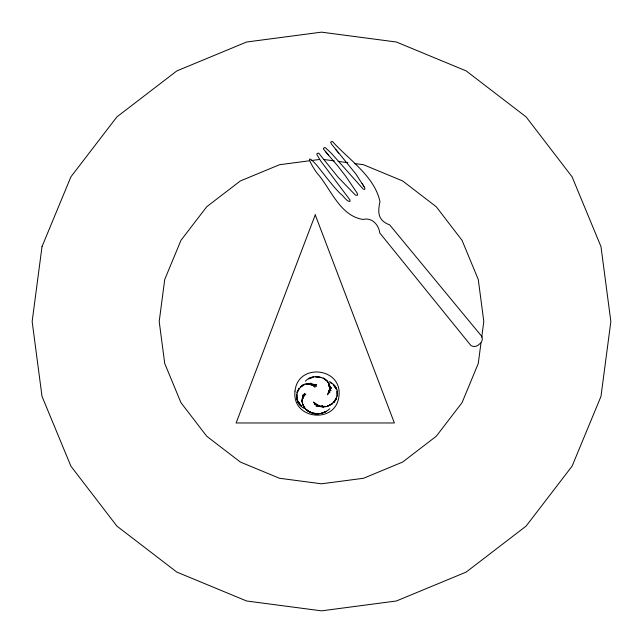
<?xml version="1.0" encoding="UTF-8"?>
<svg xmlns="http://www.w3.org/2000/svg" width="643" height="643" viewBox="0 0 643 643"><rect width="100%" height="100%" fill="white"/><g stroke="black" fill="none" stroke-linecap="round" stroke-linejoin="round"><path stroke-width="0.96" d="M302.684 397.591L302.708 395.003L302.781 398.805M305.417 381.186C314.781 370.44 337.39 380.415 327.504 394.826L329.658 389.682L329.787 387.633L329.65 392.841L329.537 387.97M319.732 405.709L314.604 404.246L319.507 406.014L317.529 405.251L313.358 402.116C327.343 417.741 349.35 391.378 329.409 381.725M480.972 342.992L478.271 363.504L462.052 402.647L436.259 436.259L402.647 462.052L363.504 478.271L321.5 483.801L279.496 478.271L240.353 462.052L206.741 436.259L180.948 402.647L164.729 363.504L159.199 321.5L164.729 279.496L180.948 240.353L206.741 206.741L240.353 180.948L279.496 164.729L309.781 160.742M481.744 337.133L483.801 321.5L478.271 279.496L462.052 240.353L436.259 206.741L402.647 180.948L363.504 164.729L354.711 163.571M337.173 396.176L337.133 391.137L337.149 393.653M302.99 398.138L304.533 393.58C297.299 403.378 308.013 415.579 318.84 413.762L313.189 413.401C319.129 414.904 325.334 412.806 329.779 408.755M302.274 400.726L302.572 399.15M309.468 384.337L310.939 383.099L309.468 384.241M322.955 407.381L324.418 406.239M322.81 405.894L320.953 406.633L322.682 406.079M310.489 384.707L316.42 384.466L311.55 384.393L314.138 385.261L308.608 383.911L316.613 386.138C300.659 375.255 287.397 401.144 305.103 408.779M311.734 160.485L319.547 159.456M319.716 405.958L315.93 405.958L319.169 405.99M310.706 384.369L313.157 384.434M323.453 159.456L334.199 160.871M338.105 161.385L347.879 162.671M308.608 383.911L313.205 385.109L307.065 383.686M320.391 406.014L323.3 406.497L321.516 406.103M319.065 377.063L315.351 376.726L321.653 377.545M330.325 382.103L331.29 383.582M328.894 385.575L331.507 388.268L329.312 385.961M328.501 155.092L323.325 148.806L324.072 147.769A1.447 1.206 -39 0 1 325.31 147.681L331.097 152.986L363.239 189.13L364.806 189.372L364.846 187.901L355.82 173.915L331.466 144.056L330.639 142.143L332.31 141.331C348.819 159.753 374.58 176.23 379.973 201.677C377.634 212.254 377.738 220.469 389.698 224.897L481.848 336.49A6.366 6.366 0 0 1 479.099 344.335A6.366 6.366 0 0 1 470.869 345.468L379.788 232.999C378.775 224.72 371.831 217.077 363.006 219.48C340.758 215.903 331.627 191.084 318.936 175.298C314.901 171.552 301.487 148.38 316.436 164.857C324.233 174.414 331.402 184.533 340.034 193.374C343.418 195.432 346.022 201.203 349.913 201.556L349.985 199.973L320.56 160.774L316.886 154.569A1.455 1.206 -39 0 1 317.071 153.581L318.647 153.058L338.25 177.388L355.33 195.006L357.186 195.416L357.596 194.507L357.066 192.972L345.982 176.616L337.864 166.047L325.302 151.402M335.558 149.377L338.684 153.106M329.827 386.419L328.075 382.175L328.718 383.043M362.122 183.48L363.986 186.558M328.782 385.744L330.92 390.687L329.497 387.44M328.075 382.175L329.497 385.422M329.843 387.954L329.513 386.998L329.698 390.253M329.345 386.097L329.007 384.305L329.24 386.29M295.016 391.024C291.343 419.525 336.024 424.701 338.941 396.104C342.623 367.603 297.942 362.427 295.016 391.024M302.355 399.335L302.282 402.534L302.435 398.467L303.745 395.943L302.861 397.519L302.089 401.795L302.435 398.467L302.355 399.335M42.012 246.615L32.15 321.5L42.012 396.385L70.915 466.175L116.897 526.103L176.825 572.085L246.615 600.988L321.5 610.85L396.385 600.988L466.175 572.085L526.103 526.103L572.085 466.175L600.988 396.385L610.85 321.5L600.988 246.615L572.085 176.825L526.103 116.897L466.175 70.915L396.385 42.012L321.5 32.15L246.615 42.012L176.825 70.915L116.897 116.897L70.915 176.825L42.012 246.615M297.267 391.764L297.018 392.76L299.083 388.332L297.267 391.764M329.843 388.621L328.332 392.865L329.843 388.621M315.247 214.85L236.126 422.973L394.368 422.973L315.247 214.85M336.651 397.712L334.143 402.124L336.651 397.712M336.393 398.708L333.379 402.743L336.393 398.708M305.28 394.521L303.319 396.618L305.835 393.998L305.28 394.521M303.03 385.141L300.273 387.19L303.874 384.538L303.03 385.141M301.736 385.872L300.747 386.539L304.87 384.209L301.736 385.872M332.166 403.9L327.448 406.215L332.166 403.9M309.701 378.317L308.624 378.88L313.663 376.935L309.701 378.317M325.832 411.624L320.648 413.562L325.832 411.624M309.436 383.807L306.14 383.887L310.36 383.871L309.436 383.807M325.808 406.521L320.841 406.513L325.808 406.521M317.69 413.899L312.233 412.943L317.69 413.899M311.365 412.661L306.743 410.218L311.365 412.661M310.448 412.468L305.955 409.398L310.448 412.468M324.345 378.679L323.22 378.012L327.263 381.058L324.345 378.679M318.55 405.789L314.765 403.225L318.55 405.789M314.355 386.451L312.176 384.578L315.094 387.11L314.355 386.451M301.286 405.87L298.006 401.843L301.286 405.87M335.533 387.584L333.17 384.635L336.313 388.653L335.533 387.584M304.846 408.273L302.499 404.005L304.846 408.273M300.418 405.211L297.709 400.902L300.418 405.211M334.73 386.282L334.038 385.294L336.594 389.594L334.73 386.282M297.05 399.359L296.712 394.304L297.05 399.359"/></g></svg>
